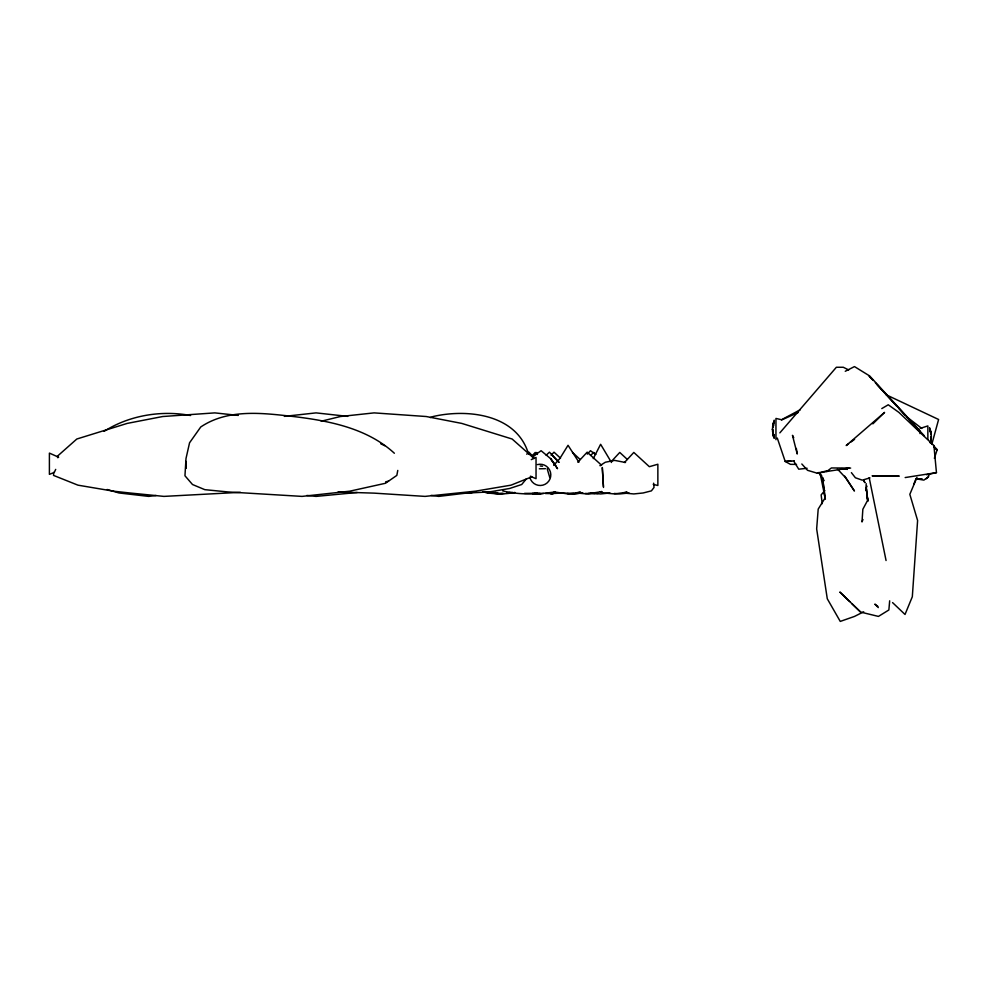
<?xml version="1.0" encoding="UTF-8"?>
<svg xmlns="http://www.w3.org/2000/svg" width="988" height="988" viewBox="0 0 988 988"><rect width="100%" height="100%" fill="white"/><g stroke="black" fill="none" stroke-linecap="round" stroke-linejoin="round"><path stroke-width="1.48" d="M865.908 490.715L866.192 483.638M653.624 483.194L654.031 487.455L651.413 490.863L643.151 492.975L633.814 493.938L622.934 492.975L627.17 492.16L614.672 493.938L603.792 492.975L600.296 491.765L601.902 491.592L587.181 493.938L576.3 492.975L580.536 492.16L568.038 493.938L554.107 491.925L555.268 491.913C538.09 494.371 519.762 495.112 502.694 490.863M53.76 472.326L53.525 475.401L77.929 485.157L113.534 491.184L129.638 492.963L163.909 496.396L240.38 492.32M889.669 600.815L888.867 609.979L878.443 616.413L860.647 612.103L839.849 592.034L849.692 601.544M930.894 441.858L931.252 433.794L929.609 427.656M772.567 426.68L774.197 421.086M397.769 470.424L396.83 475.401L385.481 483.268L349.727 491.184L302.032 496.396L227.944 491.938L204.812 489.665L192.499 484.515L184.954 475.771L186.003 458.518L189.56 442.785L200.762 426.964C228.142 408.587 262.524 413.009 293.485 416.528C329.103 420.814 367.128 428.162 394.373 453.257M931.795 444.378L938.6 419.492L886.125 394.743M867.019 486.182L866.303 487.702L867.563 500.434L862.857 509.252L862.005 521.948L862.956 519.515M926.238 478.748L928.399 476.858L929.325 474.005M934.376 458.321L937.143 449.775L933.512 445.551M55.711 469.386L54.266 472.412L49.4 474.364L49.4 453.097L58.625 457.222L57.724 457.703M913.925 483.861L916.061 478.612M916.988 477.389L909.825 494.333L917.605 520.478L912.319 596.752L905.02 614.474L892.559 602.594M774.197 420.159L772.443 429.064L774.197 438.264L772.567 431.435M593.282 458.605L600.618 444.291L611.498 462.508M779.841 432.88L836.367 367.264L843.295 367.264L848.692 369.944M526.406 478.822L521.701 484.515L509.561 488.492L489.381 491.938L465.002 493.136L476.216 491.938L438.709 496.396L431.101 495.383M824.844 490.48L821.139 494.902L822.238 503.695M553.725 465.397L559.776 458.63L568.038 445.292L578.919 462.236M532.211 455.789L535.224 452.442L537.46 454.455M533.1 456.567L536.817 452.442M587.329 454.11L590.466 450.713L595.295 454.233M551.131 455.258L553.996 452.171L560.517 458.21M577.844 462.236L587.181 452.171L601.556 465.225L599.951 465.657L605.335 462.236L614.672 460.396L625.552 462.508M611.461 461.384L619.76 452.442L627.38 459.482M624.478 462.508L633.814 452.442L649.351 466.694L657.86 464.237L657.86 485.491L653.253 484.392M590.589 455.456L593.677 452.442L595.85 454.455M872.861 423.852L884.581 412.391L846.197 445.551L848.593 443.773M526.715 454.184L528.926 452.171L533.137 456.641M546.142 455.184L549.464 452.171L558.949 462.236M57.008 456.567L76.817 439.018L127.205 423.407L162.674 416.528L214.816 412.885L238.318 415.417M801.824 463.99L807.542 470.313L817.385 473.252L826.721 471.511L831.427 467.954L850.656 468.077M851.001 441.994L854.595 439.327M104.123 431.348C129.218 415.343 161.353 410.045 190.573 415.516M928.399 476.858L923.866 480.119L916.58 478.871L922.1 478.797M532.507 456.876L541.103 450.713L550.6 458.63L555.676 465.422L554.787 465.039M881.79 408.587L888.249 404.784L898.895 412.391L933.919 445.551L936.451 472.635L926.583 474.746M920.161 428.409L927.856 425.914L927.856 439.29M800.317 409.724L781.533 419.739L775.951 418.43L775.951 439.685M845.259 371.278L854.472 366.585L869.687 375.971L919.729 430.632L920.05 433.584M863.697 611.794L854.472 616.438L840.257 621.415L827.277 598.765L816.656 528.913L818.2 509.092L824.931 498.224L822.535 477.402L825.375 499.212L820.176 473.561M798.341 412.428L781.669 419.949M531.865 476.821L511.018 485.157L475.413 491.184L425.05 496.396L374.131 493.136L338.044 491.987M430.286 417.566L433.115 416.528C467.744 408.538 517.156 414.305 528.629 454.344M869.946 477.871L862.277 480.156L855.398 477.772L851.397 472.635M817.385 473.252L826.956 470.794M321.199 421.234L340.341 416.528L374.131 412.885L426.273 416.528L461.742 423.407L512.13 439.018L534.138 458.518M385.641 481.823L388.519 481.168M512.537 492.37L506.943 493.247M507.165 492.975L510.03 492.37M514.933 492.444C505.93 494.086 496.248 494.778 487.504 491.666M936.451 472.635L905.169 477.562M826.721 471.511L848.964 468.077M156.092 495.507L148.706 496.396L118.955 492.963L107.099 489.492M537.2 493.296L524.492 493.395M284.359 416.368L316.049 412.885L347.751 416.368M807.085 468.275L798.736 469.189L793.574 460.865M502.633 493.457L498.113 493.938L486.936 492.975L483.021 491.666M532.297 493.555L539.744 493.457M563.333 492.975L550.501 493.63L553.157 493.617M582.475 492.975L573.139 493.938L567.075 493.457M609.966 492.975L600.618 493.938L591.108 493.086M629.109 492.975L619.76 493.938L614.326 493.457M504.164 493.518L488.875 492.975L484.985 491.666M541.004 493.518L534.397 493.457M543.524 493.518L539.337 493.938L534.644 492.975L537.423 492.765M790.77 460.939L785.213 461.458L777.272 438.017M573.719 493.518L558.43 492.975M576.646 493.247L582.303 493.21M572.509 493.938L582.797 492.975M594.875 493.518L585.032 493.457M598.073 493.518L588.231 493.457M553.157 493.617L545.388 493.518M357.199 492.493L316.049 496.396L306.86 495.457M539.349 468.794L545.438 468.658M796.538 464.385L790.462 464.348L785.213 461.458L794.241 460.964L793.537 460.68M540.189 465.99L542.498 466.237M531.334 476.488L530.334 476.34L536.039 478.674L536.039 457.407L531.26 459.618M841.665 468.608L847.42 469.362L843.974 468.868M920.94 428.273L921.73 428.397L907.046 417.084M495.037 492.444L497.804 492.975M532.767 493.457L535.224 493.938M380.689 443.736L384.69 445.712M934.722 447.947L937.143 449.775L933.709 446.761M877.85 606.41L874.862 604.125L878.295 607.595M572.509 452.442L580.129 459.482M851.891 603.656L860.647 612.103M551.749 454.9L558.887 462.236M872.231 379.355L869.107 375.971L873.194 380.429M875.356 382.751L924.336 435.832M877.27 384.888L896.684 406.093M898.722 408.316L904.847 415.009M908.935 419.48L919.149 430.632M819.04 472.375L821.794 475.92M837.429 469.004L845.666 477.822L854.447 491.024L844.752 476.154M819.509 473.993L824.14 480.6M867.711 498.224L867.316 497.557L867.872 501.237L866.488 488.887M793.747 437.746L792.475 435.338L797.23 454.011L796.34 448.466M930.894 433.88L929.609 428.57M772.912 433.658L774.184 436.313M930.301 431.41L931.252 434.164L930.338 430.039M547.191 468.794L549.797 477.587M869.193 477.686L886.063 560.529M603.507 487.455L602.297 467.472L603.421 486.578M185.83 461.359L186.25 468.324M773.456 434.189L773.468 436.573L773.456 434.189L773.468 435.572M537.435 464.595A10.633 10.633 0 0 1 550.452 472.116A10.633 10.633 0 0 1 542.931 485.133A10.633 10.633 0 0 1 529.914 477.612M930.35 441.673L930.338 443.056L931.252 438.931L930.35 441.673M931.363 436.548L930.894 441.673L931.363 436.548M773.135 431.435L772.912 434.189L772.443 429.064L773.135 431.435M772.912 426.396L772.567 427.681L773.777 425.297L773.468 422.543L772.912 426.396M888.422 475.969L872.108 475.846L899.204 476.105L888.422 475.969M557.467 468.571L550.6 458.63L557.467 468.571M864.846 482.539L863.759 480.613L864.846 482.539"/></g></svg>
